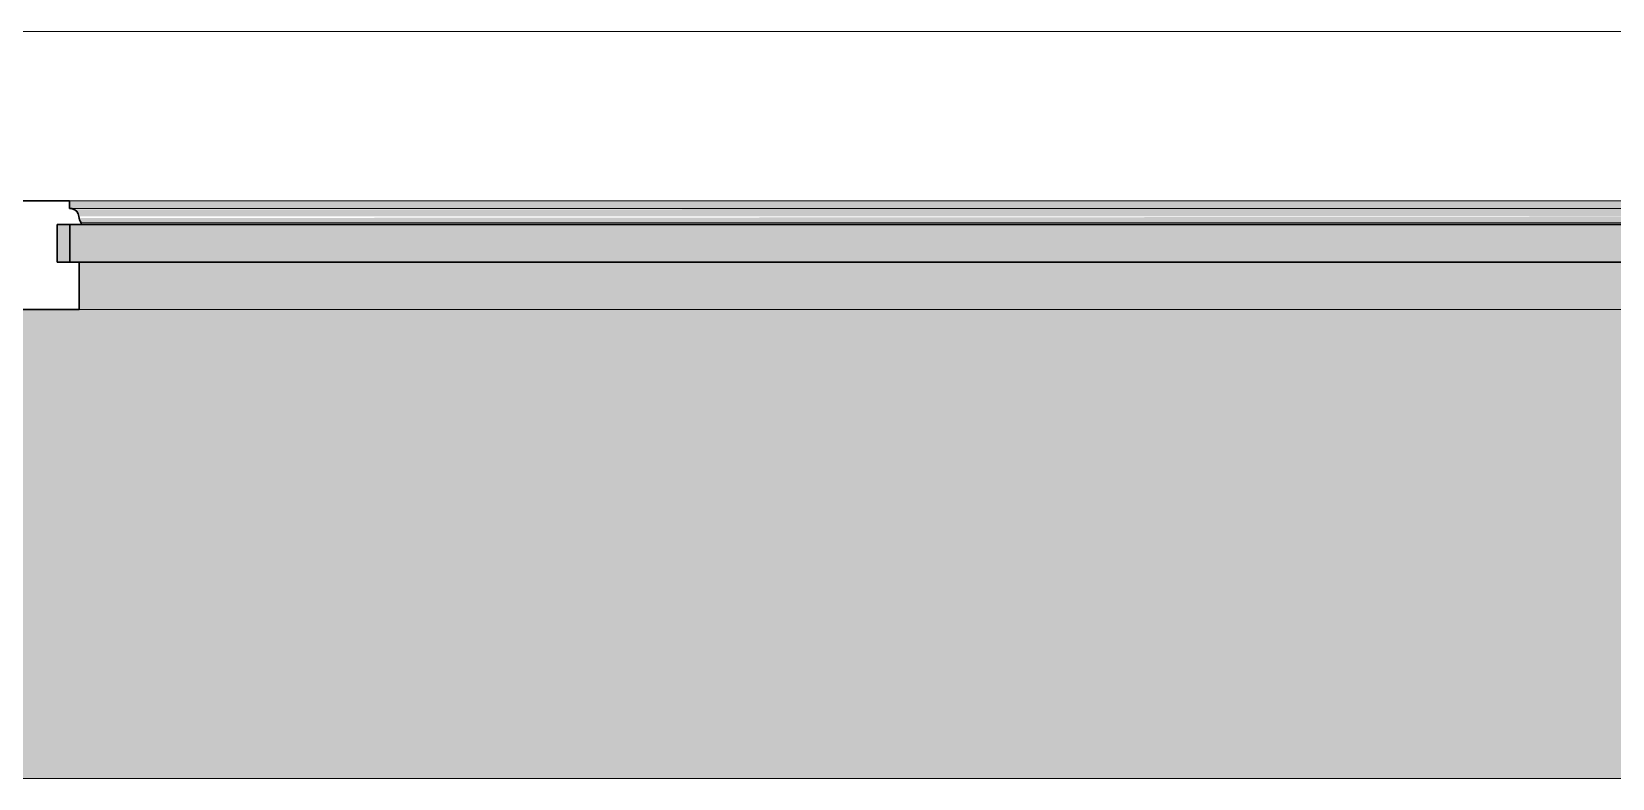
# Model space of a CAD drawing. Header units: millimetres. Extents: x 155927 to 326028, y -36033 to 97293.
# Drawn here: x 171011 to 172012, y 8897 to 9370 of the extents above; entities that cross this region are included whole.
import ezdxf

# ---------------------------------------------------------------- set-up
doc = ezdxf.new("R2010")
doc.units = ezdxf.units.MM
doc.header["$MEASUREMENT"] = 0
doc.layers.add('A-GLAZ', color=7, linetype='CONTINUOUS', lineweight=9)
doc.layers.add('I-WALL', color=7, linetype='CONTINUOUS', lineweight=9)

msp = doc.modelspace()

# ---------------------------------------------------------------- hatches: boundary and pattern name
at = {"layer": 'A-GLAZ'}
h = msp.add_hatch(color=256, dxfattribs=at)
h.paths.add_polyline_path([(168443.4, 9255.8), (168440.6, 9257.5), (168441.9, 9256.4), (168443, 9255.9)], flags=0)
h.paths.add_polyline_path([(176231.4, 9255.8), (176228.6, 9257.5), (176229.9, 9256.4), (176231, 9255.9)], flags=0)
h.paths.add_polyline_path([(173635.4, 9255.8), (173632.6, 9257.5), (173633.9, 9256.4), (173635, 9255.9)], flags=0)
h.paths.add_polyline_path([(171039.4, 9255.8), (171036.6, 9257.5), (171037.9, 9256.4), (171039, 9255.9)], flags=0)
h.paths.add_polyline_path([(165847.4, 9255.8), (165844.6, 9257.5), (165845.9, 9256.4), (165847, 9255.9)], flags=0)
for points in [[(172312.8, 9257.5), (172316.6, 9257.5), (172316.6, 9262.5), (171035, 9262.5), (171035, 9257.5), (172310.8, 9257.5)], [(172310.8, 9252.6), (172312.6, 9256.2), (172312.8, 9257.5), (171037.9, 9257), (171040.6, 9253.9), (171041.3, 9252.6), (172310.4, 9252.6)], [(171027.1, 9223.6), (171035.1, 9223.6), (171035, 9247.5), (171027.1, 9247.5), (171027.1, 9235.4)], [(172038.1, 9223.6), (172332.6, 9223.6), (172332.6, 9247.5), (171035.1, 9247.5), (171035.1, 9223.6)], [(172038.1, 9248.6), (172309.4, 9248.6), (172310.6, 9252.6), (171041, 9251.5), (171042.3, 9248.6), (171431.5, 9248.6)], [(172310.6, 9193.6), (172310.6, 9223.6), (171041, 9223.6), (171041, 9193.6), (172038.1, 9193.6)], [(177667.8, 8896.6), (177667.8, 8933.6), (177567.8, 8933.6), (177567.8, 9198.3), (177563.5, 9198.3), (177563.5, 9193.6), (176172.2, 9193.6), (176172.2, 9198.3), (174967.5, 9198.3), (174967.5, 9193.6), (173576.2, 9193.6), (173576.2, 9198.3), (172371.5, 9198.3), (172371.5, 9193.6), (170980.2, 9193.6), (170980.2, 9198.3), (169775.5, 9198.3), (169775.5, 9193.6), (168384.2, 9193.6), (168384.2, 9198.3), (167179.5, 9198.3), (167179.5, 9193.6), (165788.2, 9193.6), (165788.2, 9198.3), (165783.8, 9198.3), (165783.8, 8896.6), (177567.8, 8896.6)]]:
    msp.add_hatch(color=256, dxfattribs=at).paths.add_polyline_path(points, flags=0)

# ---------------------------------------------------------------- linework, layer by layer
at = {"layer": 'A-GLAZ', "lineweight": 30}
for p, q in [((171035, 9262.5), (170975.8, 9262.5)), ((171035, 9257.5), (171035, 9262.5)), ((171036.6, 9257.5), (171035, 9257.5)), ((171027.1, 9223.6), (171027.1, 9247.5)), ((171027.1, 9247.5), (171042.3, 9247.5)), ((172332.6, 9247.5), (171035.1, 9247.5)), ((171035.1, 9247.5), (171035.1, 9223.6)), ((171042.3, 9247.5), (171042.3, 9248.6)), ((171041, 9223.6), (171027.1, 9223.6)), ((171035.1, 9223.6), (172332.6, 9223.6)), ((171041, 9193.6), (171041, 9223.6)), ((170980.2, 9193.6), (171041, 9193.6))]:
    msp.add_line(p, q, dxfattribs=at)
at = {"layer": 'A-GLAZ'}
for p, q in [((172316.6, 9262.5), (171035, 9262.5)), ((171035, 9257.5), (171036.6, 9257.5)), ((171036.6, 9257.5), (172315.1, 9257.5)), ((171042.3, 9248.6), (172309.4, 9248.6)), ((171041, 9193.6), (172310.6, 9193.6)), ((165783.8, 8896.6), (177667.8, 8896.6))]:
    msp.add_line(p, q, dxfattribs=at)
at = {"layer": 'A-GLAZ', "lineweight": 30}
for centre, radius, start, end in [((171035.5, 9252.2), 5.36, 3.4261, 78.0476), ((171048.2, 9253), 7.4, 183.4261, 216.5739)]:
    msp.add_arc(centre, radius, start, end, dxfattribs=at)
at = {"layer": 'A-GLAZ'}
for points, knots in [([(171039, 9256.2), (171039, 9256.3), (171038.8, 9256.4), (171038.5, 9256.7), (171038.1, 9256.9), (171037.4, 9257.3), (171036.9, 9257.4), (171036.6, 9257.5)], [0.6, 0.6, 0.6, 0.6, 0.625, 0.7, 0.775, 0.85, 1, 1, 1, 1]), ([(171040.8, 9252.6), (171040.8, 9253), (171040.7, 9253.7), (171040.4, 9254.5), (171040.1, 9254.9), (171040, 9255.1), (171040, 9255.2)], [0, 0, 0, 0, 0.2, 0.3, 0.35, 0.4, 0.4, 0.4, 0.4])]:
    msp.add_open_spline(points, degree=3, knots=knots, dxfattribs=at)
msp.add_open_spline([(171042.3, 9248.6), (171042, 9249), (171041.7, 9249.4), (171041.5, 9249.8)], degree=3, dxfattribs=at)
at = {"layer": 'I-WALL'}
msp.add_line((170975.8, 9369.6), (172375.8, 9369.6), dxfattribs=at)

doc.saveas('drawing.dxf')
